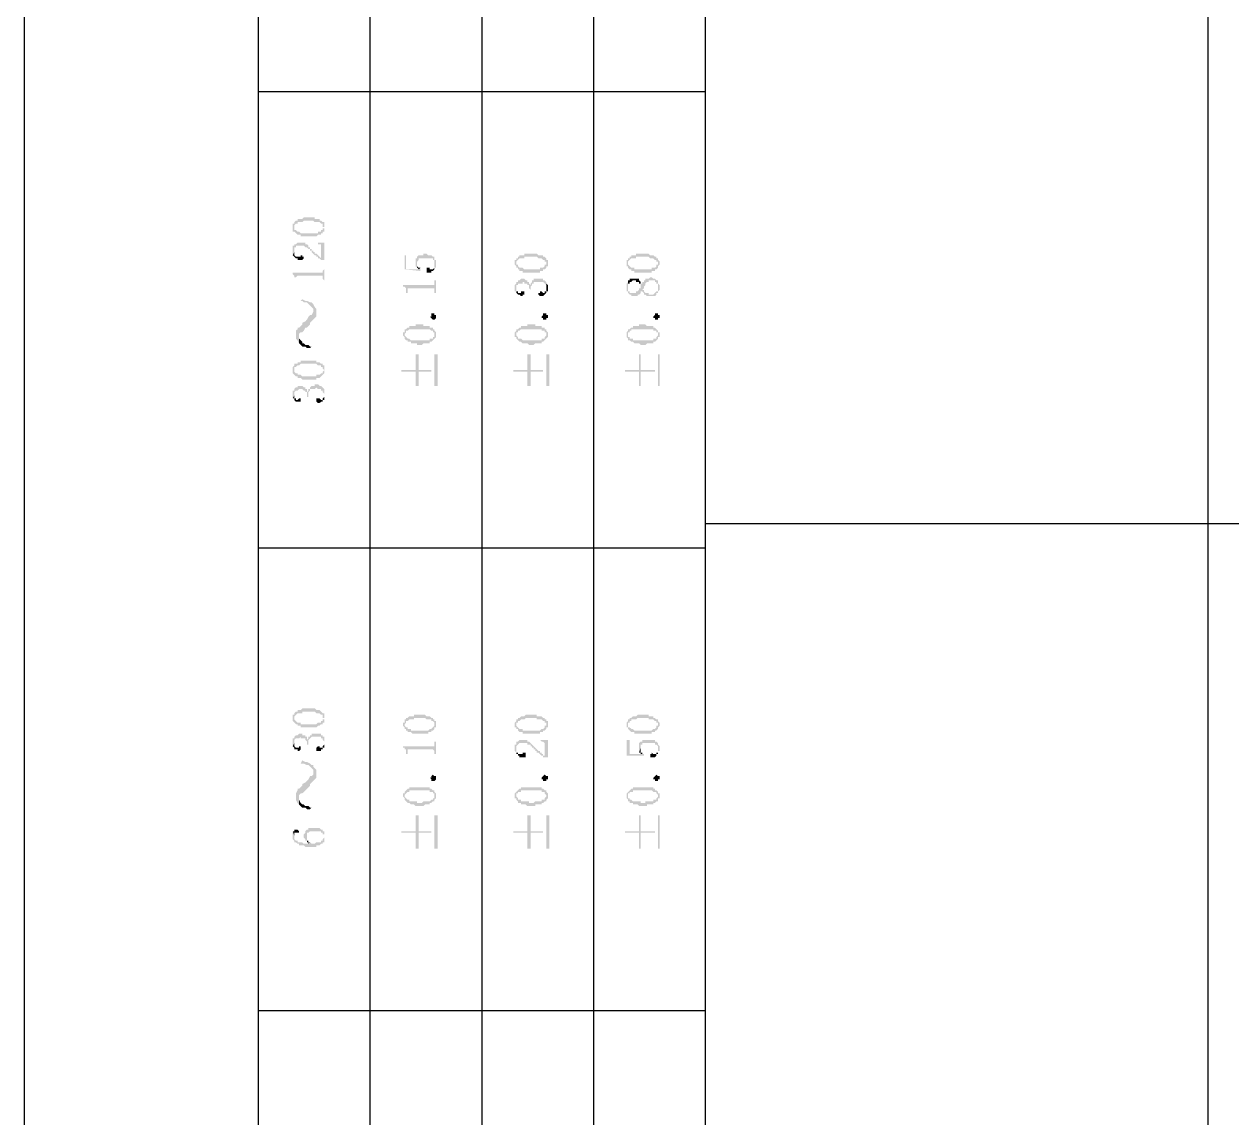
# Model space of a CAD drawing. Header units: millimetres. Extents: x 7018 to 13530, y 4187 to 5692.
# Drawn here: x 12184.84 to 12219.46, y 5014.6 to 5045.97 of the extents above; entities that cross this region are included whole.
import ezdxf

# ---------------------------------------------------------------- set-up
doc = ezdxf.new("R2010")
doc.units = ezdxf.units.MM

msp = doc.modelspace()

# ---------------------------------------------------------------- hatches: boundary and pattern name
at = {"transparency": 33554559}
for points in [[(12192.544, 5040.151), (12192.544, 5040.061), (12192.544, 5040.016), (12192.589, 5040.016), (12192.589, 5040.151), (12192.589, 5040.196), (12192.589, 5040.196), (12192.634, 5040.242), (12192.68, 5040.242), (12192.68, 5040.287), (12192.815, 5040.287), (12192.86, 5040.332), (12193.131, 5040.332), (12193.176, 5040.287), (12193.311, 5040.287), (12193.357, 5040.242), (12193.402, 5040.242), (12193.402, 5040.196), (12193.402, 5040.151), (12193.447, 5040.151), (12193.447, 5040.287), (12193.402, 5040.287), (12193.357, 5040.332), (12193.311, 5040.332), (12193.311, 5040.377), (12193.176, 5040.377), (12193.176, 5040.422), (12192.86, 5040.422), (12192.815, 5040.377), (12192.68, 5040.377), (12192.68, 5040.332), (12192.634, 5040.332), (12192.589, 5040.287), (12192.589, 5040.242), (12192.544, 5040.242), (12192.544, 5040.196)], [(12192.589, 5040.016), (12192.589, 5040.016), (12192.634, 5039.971), (12192.634, 5039.971), (12192.68, 5039.926), (12192.77, 5039.926), (12192.77, 5039.881), (12193.221, 5039.881), (12193.266, 5039.926), (12193.357, 5039.926), (12193.357, 5039.971), (12193.402, 5039.971), (12193.402, 5040.016), (12193.447, 5040.016), (12193.447, 5040.061), (12193.447, 5040.106), (12193.447, 5040.151), (12193.447, 5040.196), (12193.447, 5040.242), (12193.447, 5040.287), (12193.447, 5040.106), (12193.402, 5040.106), (12193.402, 5040.061), (12193.357, 5040.061), (12193.357, 5040.016), (12193.266, 5040.016), (12193.266, 5039.971), (12192.77, 5039.971), (12192.725, 5040.016), (12192.68, 5040.016), (12192.634, 5040.061), (12192.589, 5040.061), (12192.589, 5040.106), (12192.589, 5040.151)], [(12192.544, 5039.474), (12192.544, 5039.429), (12192.544, 5039.339), (12192.544, 5039.339), (12192.589, 5039.429), (12192.589, 5039.519), (12192.589, 5039.565), (12192.634, 5039.565), (12192.634, 5039.61), (12192.86, 5039.61), (12192.905, 5039.565), (12192.95, 5039.565), (12192.995, 5039.519), (12193.041, 5039.519), (12193.041, 5039.474), (12193.086, 5039.474), (12193.086, 5039.429), (12193.086, 5039.429), (12193.131, 5039.384), (12193.131, 5039.384), (12193.176, 5039.339), (12193.221, 5039.339), (12193.221, 5039.294), (12193.266, 5039.294), (12193.266, 5039.249), (12193.311, 5039.249), (12193.357, 5039.204), (12193.402, 5039.204), (12193.357, 5039.249), (12193.357, 5039.249), (12193.311, 5039.294), (12193.311, 5039.294), (12193.266, 5039.339), (12193.266, 5039.339), (12193.221, 5039.384), (12193.176, 5039.384), (12193.176, 5039.429), (12193.131, 5039.429), (12193.131, 5039.474), (12193.086, 5039.474), (12193.086, 5039.519), (12193.041, 5039.519), (12193.041, 5039.565), (12192.995, 5039.565), (12192.995, 5039.61), (12192.995, 5039.61), (12192.95, 5039.655), (12192.905, 5039.655), (12192.905, 5039.7), (12192.68, 5039.7), (12192.634, 5039.655), (12192.589, 5039.655), (12192.589, 5039.61), (12192.544, 5039.61), (12192.544, 5039.565)], [(12193.221, 5039.7), (12193.266, 5039.7), (12193.266, 5039.655), (12193.357, 5039.655), (12193.357, 5039.61), (12193.357, 5039.249), (12193.402, 5039.204), (12193.447, 5039.204), (12193.447, 5039.7)], [(12192.544, 5039.339), (12192.589, 5039.294), (12192.589, 5039.294), (12192.634, 5039.249), (12192.68, 5039.249), (12192.68, 5039.204), (12192.815, 5039.204), (12192.86, 5039.249), (12192.86, 5039.294), (12192.815, 5039.294), (12192.815, 5039.339), (12192.77, 5039.339), (12192.77, 5039.294), (12192.634, 5039.294), (12192.589, 5039.339), (12192.589, 5039.429), (12192.589, 5039.429)], [(12195.749, 5039.339), (12195.749, 5038.933), (12196.2, 5038.888), (12196.2, 5038.933), (12196.2, 5038.978), (12196.155, 5038.933), (12195.794, 5038.933), (12195.794, 5039.339)], [(12196.064, 5039.158), (12196.064, 5039.068), (12196.064, 5039.023), (12196.064, 5039.023), (12196.11, 5038.978), (12196.11, 5039.113), (12196.11, 5039.158), (12196.11, 5039.158), (12196.155, 5039.204), (12196.155, 5039.249), (12196.561, 5039.249), (12196.561, 5039.204), (12196.606, 5039.204), (12196.606, 5039.158), (12196.606, 5039.113), (12196.606, 5038.978), (12196.651, 5038.978), (12196.651, 5039.023), (12196.651, 5039.113), (12196.651, 5039.158), (12196.651, 5039.204), (12196.606, 5039.204), (12196.606, 5039.249), (12196.606, 5039.294), (12196.561, 5039.294), (12196.516, 5039.339), (12196.426, 5039.339), (12196.38, 5039.384), (12196.29, 5039.384), (12196.29, 5039.339), (12196.155, 5039.339), (12196.11, 5039.294), (12196.11, 5039.249), (12196.064, 5039.249), (12196.064, 5039.204)], [(12198.908, 5039.113), (12198.908, 5039.068), (12198.908, 5039.068), (12198.953, 5039.023), (12198.953, 5038.978), (12198.953, 5039.113), (12198.953, 5039.158), (12198.953, 5039.158), (12198.998, 5039.204), (12198.998, 5039.204), (12199.043, 5039.249), (12199.179, 5039.249), (12199.179, 5039.294), (12199.54, 5039.294), (12199.585, 5039.249), (12199.675, 5039.249), (12199.72, 5039.204), (12199.765, 5039.204), (12199.765, 5039.158), (12199.81, 5039.158), (12199.81, 5039.113), (12199.81, 5039.249), (12199.81, 5039.249), (12199.765, 5039.294), (12199.72, 5039.294), (12199.72, 5039.339), (12199.585, 5039.339), (12199.54, 5039.384), (12199.179, 5039.384), (12199.179, 5039.339), (12199.043, 5039.339), (12199.043, 5039.294), (12198.998, 5039.294), (12198.998, 5039.249), (12198.953, 5039.249), (12198.953, 5039.204), (12198.908, 5039.204)], [(12202.112, 5039.113), (12202.112, 5039.068), (12202.112, 5039.023), (12202.157, 5039.023), (12202.157, 5038.978), (12202.157, 5039.113), (12202.157, 5039.158), (12202.157, 5039.158), (12202.202, 5039.204), (12202.202, 5039.204), (12202.248, 5039.249), (12202.383, 5039.249), (12202.383, 5039.294), (12202.744, 5039.294), (12202.789, 5039.249), (12202.879, 5039.249), (12202.925, 5039.204), (12202.97, 5039.204), (12202.97, 5039.158), (12203.015, 5039.158), (12203.015, 5039.113), (12203.015, 5039.249), (12202.97, 5039.249), (12202.97, 5039.294), (12202.925, 5039.294), (12202.879, 5039.339), (12202.789, 5039.339), (12202.744, 5039.384), (12202.383, 5039.384), (12202.383, 5039.339), (12202.248, 5039.339), (12202.248, 5039.294), (12202.202, 5039.294), (12202.202, 5039.249), (12202.157, 5039.249), (12202.157, 5039.204), (12202.112, 5039.204)], [(12192.544, 5038.843), (12192.544, 5038.797), (12192.544, 5038.797), (12192.589, 5038.752), (12192.589, 5038.707), (12192.634, 5038.707), (12192.634, 5038.572), (12192.634, 5038.707), (12192.634, 5038.707), (12192.68, 5038.752), (12193.402, 5038.752), (12193.402, 5038.707), (12193.402, 5038.662), (12193.447, 5038.617), (12193.447, 5038.572), (12193.447, 5038.978), (12193.447, 5038.933), (12193.402, 5038.888), (12193.402, 5038.843), (12193.357, 5038.843)], [(12196.11, 5038.978), (12196.11, 5038.978), (12196.155, 5038.933), (12196.155, 5038.933), (12196.2, 5038.978), (12196.155, 5038.978), (12196.11, 5039.023), (12196.11, 5039.068), (12196.11, 5039.113)], [(12196.38, 5038.933), (12196.38, 5038.843), (12196.516, 5038.843), (12196.516, 5038.888), (12196.561, 5038.888), (12196.606, 5038.933), (12196.606, 5039.113), (12196.606, 5039.023), (12196.606, 5038.978), (12196.606, 5038.978), (12196.561, 5038.933), (12196.471, 5038.933), (12196.471, 5038.978), (12196.38, 5038.978)], [(12198.953, 5038.978), (12198.998, 5038.978), (12198.998, 5038.933), (12199.043, 5038.933), (12199.043, 5038.888), (12199.133, 5038.888), (12199.133, 5038.843), (12199.63, 5038.843), (12199.63, 5038.888), (12199.72, 5038.888), (12199.72, 5038.933), (12199.765, 5038.933), (12199.81, 5038.978), (12199.81, 5039.023), (12199.856, 5039.023), (12199.856, 5039.068), (12199.856, 5039.113), (12199.856, 5039.158), (12199.856, 5039.204), (12199.81, 5039.204), (12199.81, 5039.249), (12199.81, 5039.113), (12199.81, 5039.068), (12199.765, 5039.068), (12199.765, 5039.023), (12199.765, 5039.023), (12199.72, 5038.978), (12199.63, 5038.978), (12199.63, 5038.933), (12199.179, 5038.933), (12199.133, 5038.978), (12199.043, 5038.978), (12198.998, 5039.023), (12198.998, 5039.068), (12198.953, 5039.068), (12198.953, 5039.113)], [(12202.157, 5038.978), (12202.157, 5038.978), (12202.202, 5038.933), (12202.248, 5038.933), (12202.248, 5038.888), (12202.338, 5038.888), (12202.338, 5038.843), (12202.834, 5038.843), (12202.834, 5038.888), (12202.925, 5038.888), (12202.925, 5038.933), (12202.97, 5038.933), (12203.015, 5038.978), (12203.015, 5039.023), (12203.015, 5039.023), (12203.06, 5039.068), (12203.06, 5039.113), (12203.06, 5039.158), (12203.06, 5039.158), (12203.015, 5039.204), (12203.015, 5039.249), (12203.015, 5039.113), (12203.015, 5039.068), (12202.97, 5039.068), (12202.97, 5039.023), (12202.97, 5039.023), (12202.925, 5038.978), (12202.834, 5038.978), (12202.834, 5038.933), (12202.338, 5038.933), (12202.338, 5038.978), (12202.248, 5038.978), (12202.202, 5039.023), (12202.202, 5039.023), (12202.157, 5039.068), (12202.157, 5039.113)], [(12195.703, 5038.481), (12195.703, 5038.436), (12195.749, 5038.436), (12195.794, 5038.391), (12195.794, 5038.301), (12195.794, 5038.256), (12195.839, 5038.256), (12195.839, 5038.346), (12195.839, 5038.391), (12196.606, 5038.391), (12196.606, 5038.346), (12196.606, 5038.301), (12196.606, 5038.256), (12196.651, 5038.256), (12196.651, 5038.617), (12196.606, 5038.617), (12196.606, 5038.527), (12196.606, 5038.481), (12196.516, 5038.481)], [(12198.908, 5038.391), (12198.908, 5038.301), (12198.953, 5038.301), (12198.953, 5038.391), (12198.953, 5038.436), (12198.953, 5038.481), (12198.998, 5038.481), (12198.998, 5038.527), (12199.133, 5038.527), (12199.133, 5038.572), (12199.179, 5038.572), (12199.179, 5038.527), (12199.269, 5038.527), (12199.269, 5038.481), (12199.314, 5038.481), (12199.314, 5038.436), (12199.314, 5038.391), (12199.314, 5038.391), (12199.359, 5038.346), (12199.359, 5038.391), (12199.359, 5038.436), (12199.404, 5038.481), (12199.404, 5038.527), (12199.449, 5038.527), (12199.449, 5038.572), (12199.72, 5038.572), (12199.765, 5038.527), (12199.765, 5038.527), (12199.81, 5038.481), (12199.81, 5038.436), (12199.81, 5038.391), (12199.81, 5038.572), (12199.81, 5038.572), (12199.765, 5038.617), (12199.72, 5038.617), (12199.72, 5038.662), (12199.449, 5038.662), (12199.449, 5038.617), (12199.404, 5038.617), (12199.404, 5038.572), (12199.404, 5038.572), (12199.359, 5038.527), (12199.359, 5038.481), (12199.359, 5038.481), (12199.314, 5038.527), (12199.314, 5038.572), (12199.269, 5038.572), (12199.269, 5038.617), (12199.224, 5038.617), (12199.179, 5038.662), (12199.088, 5038.662), (12199.043, 5038.617), (12198.998, 5038.617), (12198.998, 5038.572), (12198.953, 5038.572), (12198.953, 5038.527), (12198.953, 5038.527), (12198.908, 5038.481), (12198.908, 5038.436)], [(12202.112, 5038.436), (12202.112, 5038.391), (12202.112, 5038.301), (12202.157, 5038.301), (12202.157, 5038.256), (12202.157, 5038.256), (12202.202, 5038.211), (12202.248, 5038.211), (12202.248, 5038.166), (12202.428, 5038.166), (12202.428, 5038.211), (12202.473, 5038.211), (12202.518, 5038.256), (12202.518, 5038.301), (12202.563, 5038.301), (12202.563, 5038.346), (12202.563, 5038.346), (12202.609, 5038.391), (12202.609, 5038.436), (12202.609, 5038.436), (12202.654, 5038.481), (12202.654, 5038.527), (12202.654, 5038.527), (12202.699, 5038.572), (12202.744, 5038.572), (12202.744, 5038.617), (12202.925, 5038.617), (12202.925, 5038.572), (12202.97, 5038.572), (12202.97, 5038.527), (12203.015, 5038.527), (12203.015, 5038.436), (12203.015, 5038.301), (12203.015, 5038.301), (12203.06, 5038.346), (12203.06, 5038.436), (12203.06, 5038.481), (12203.06, 5038.481), (12203.015, 5038.527), (12203.015, 5038.572), (12203.015, 5038.617), (12202.97, 5038.617), (12202.925, 5038.662), (12202.879, 5038.662), (12202.834, 5038.707), (12202.789, 5038.707), (12202.744, 5038.662), (12202.654, 5038.662), (12202.654, 5038.617), (12202.609, 5038.617), (12202.609, 5038.572), (12202.563, 5038.572), (12202.563, 5038.527), (12202.518, 5038.527), (12202.518, 5038.481), (12202.518, 5038.391), (12202.473, 5038.391), (12202.473, 5038.346), (12202.473, 5038.346), (12202.428, 5038.301), (12202.383, 5038.301), (12202.383, 5038.256), (12202.202, 5038.256), (12202.202, 5038.301), (12202.157, 5038.301), (12202.157, 5038.346), (12202.157, 5038.572), (12202.112, 5038.527)], [(12202.157, 5038.572), (12202.157, 5038.436), (12202.157, 5038.481), (12202.157, 5038.527), (12202.202, 5038.527), (12202.202, 5038.572), (12202.248, 5038.572), (12202.293, 5038.617), (12202.383, 5038.617), (12202.383, 5038.572), (12202.473, 5038.572), (12202.473, 5038.527), (12202.518, 5038.527), (12202.518, 5038.481), (12202.518, 5038.572), (12202.518, 5038.572), (12202.473, 5038.617), (12202.473, 5038.662), (12202.202, 5038.662), (12202.202, 5038.617), (12202.157, 5038.617)], [(12198.953, 5038.301), (12198.953, 5038.256), (12198.953, 5038.256), (12198.998, 5038.211), (12199.043, 5038.211), (12199.088, 5038.166), (12199.133, 5038.166), (12199.133, 5038.211), (12199.179, 5038.211), (12199.179, 5038.256), (12199.179, 5038.301), (12199.088, 5038.301), (12199.088, 5038.256), (12198.998, 5038.256), (12198.998, 5038.301), (12198.953, 5038.301), (12198.953, 5038.346), (12198.953, 5038.391)], [(12199.585, 5038.211), (12199.585, 5038.211), (12199.63, 5038.166), (12199.72, 5038.166), (12199.765, 5038.211), (12199.765, 5038.211), (12199.81, 5038.256), (12199.81, 5038.301), (12199.856, 5038.301), (12199.856, 5038.391), (12199.856, 5038.436), (12199.856, 5038.481), (12199.856, 5038.481), (12199.81, 5038.527), (12199.81, 5038.391), (12199.81, 5038.346), (12199.81, 5038.301), (12199.765, 5038.301), (12199.765, 5038.256), (12199.72, 5038.256), (12199.675, 5038.301), (12199.63, 5038.301), (12199.63, 5038.256), (12199.585, 5038.256)], [(12202.563, 5038.301), (12202.609, 5038.256), (12202.609, 5038.211), (12202.654, 5038.211), (12202.699, 5038.166), (12202.925, 5038.166), (12202.97, 5038.211), (12202.97, 5038.256), (12203.015, 5038.256), (12203.015, 5038.436), (12203.015, 5038.346), (12203.015, 5038.301), (12202.97, 5038.301), (12202.925, 5038.256), (12202.925, 5038.256), (12202.879, 5038.211), (12202.744, 5038.211), (12202.744, 5038.256), (12202.654, 5038.256), (12202.609, 5038.301), (12202.609, 5038.346), (12202.563, 5038.346)], [(12192.77, 5038.03), (12192.815, 5038.03), (12192.86, 5037.985), (12192.95, 5037.985), (12192.995, 5037.94), (12193.041, 5037.895), (12193.041, 5037.895), (12193.086, 5037.85), (12193.131, 5037.804), (12193.131, 5037.489), (12193.131, 5037.489), (12193.176, 5037.534), (12193.221, 5037.579), (12193.221, 5037.804), (12193.176, 5037.85), (12193.131, 5037.94), (12193.131, 5037.94), (12193.086, 5037.985), (12193.041, 5037.985), (12192.95, 5038.03), (12192.905, 5038.03), (12192.815, 5038.075)], [(12192.634, 5037.037), (12192.634, 5036.947), (12192.68, 5036.902), (12192.725, 5036.812), (12192.725, 5036.992), (12192.725, 5037.082), (12192.77, 5037.127), (12192.815, 5037.127), (12192.86, 5037.173), (12192.905, 5037.263), (12192.95, 5037.263), (12192.995, 5037.308), (12193.041, 5037.353), (12193.041, 5037.398), (12193.086, 5037.443), (12193.131, 5037.489), (12193.131, 5037.759), (12193.131, 5037.714), (12193.086, 5037.624), (12193.041, 5037.624), (12192.995, 5037.579), (12192.95, 5037.489), (12192.95, 5037.489), (12192.905, 5037.443), (12192.815, 5037.398), (12192.815, 5037.353), (12192.77, 5037.308), (12192.725, 5037.263), (12192.68, 5037.263), (12192.68, 5037.218), (12192.634, 5037.173), (12192.634, 5037.082)], [(12196.651, 5037.579), (12196.651, 5037.534), (12196.651, 5037.534), (12196.606, 5037.489), (12196.561, 5037.489), (12196.516, 5037.534), (12196.516, 5037.534), (12196.471, 5037.579), (12196.516, 5037.579), (12196.516, 5037.624), (12196.516, 5037.669), (12196.606, 5037.669), (12196.606, 5037.624), (12196.651, 5037.624), (12196.651, 5037.579)], [(12199.856, 5037.579), (12199.856, 5037.534), (12199.81, 5037.534), (12199.81, 5037.489), (12199.72, 5037.489), (12199.72, 5037.534), (12199.675, 5037.534), (12199.675, 5037.579), (12199.675, 5037.579), (12199.72, 5037.624), (12199.72, 5037.669), (12199.81, 5037.669), (12199.81, 5037.624), (12199.856, 5037.624), (12199.856, 5037.579)], [(12203.06, 5037.579), (12203.06, 5037.534), (12203.015, 5037.534), (12203.015, 5037.489), (12202.925, 5037.489), (12202.925, 5037.534), (12202.879, 5037.534), (12202.879, 5037.579), (12202.879, 5037.579), (12202.925, 5037.624), (12202.925, 5037.669), (12203.015, 5037.669), (12203.015, 5037.624), (12203.06, 5037.624), (12203.06, 5037.579)], [(12195.703, 5037.082), (12195.703, 5037.037), (12195.703, 5037.037), (12195.749, 5036.992), (12195.749, 5036.947), (12195.749, 5037.082), (12195.749, 5037.082), (12195.794, 5037.127), (12195.794, 5037.173), (12195.839, 5037.173), (12195.884, 5037.218), (12196.471, 5037.218), (12196.516, 5037.173), (12196.561, 5037.173), (12196.561, 5037.127), (12196.606, 5037.127), (12196.606, 5037.082), (12196.606, 5037.218), (12196.561, 5037.218), (12196.561, 5037.263), (12196.471, 5037.263), (12196.471, 5037.308), (12196.29, 5037.308), (12196.29, 5037.353), (12196.064, 5037.353), (12196.064, 5037.308), (12195.884, 5037.308), (12195.884, 5037.263), (12195.839, 5037.263), (12195.794, 5037.218), (12195.749, 5037.218), (12195.749, 5037.173), (12195.749, 5037.127), (12195.703, 5037.127)], [(12198.908, 5037.082), (12198.908, 5037.037), (12198.908, 5036.992), (12198.953, 5036.992), (12198.953, 5036.947), (12198.953, 5037.082), (12198.953, 5037.127), (12198.998, 5037.127), (12198.998, 5037.173), (12199.043, 5037.173), (12199.088, 5037.218), (12199.675, 5037.218), (12199.675, 5037.173), (12199.765, 5037.173), (12199.765, 5037.127), (12199.81, 5037.127), (12199.81, 5037.082), (12199.81, 5037.218), (12199.765, 5037.218), (12199.765, 5037.263), (12199.675, 5037.263), (12199.675, 5037.308), (12199.495, 5037.308), (12199.495, 5037.353), (12199.269, 5037.353), (12199.269, 5037.308), (12199.088, 5037.308), (12199.088, 5037.263), (12199.043, 5037.263), (12198.998, 5037.218), (12198.953, 5037.218), (12198.953, 5037.173), (12198.953, 5037.173), (12198.908, 5037.127)], [(12202.112, 5037.082), (12202.112, 5037.037), (12202.112, 5036.992), (12202.112, 5036.992), (12202.157, 5036.947), (12202.157, 5037.082), (12202.157, 5037.127), (12202.202, 5037.127), (12202.202, 5037.173), (12202.248, 5037.173), (12202.248, 5037.218), (12202.879, 5037.218), (12202.879, 5037.173), (12202.97, 5037.173), (12202.97, 5037.127), (12203.015, 5037.127), (12203.015, 5037.082), (12203.015, 5037.173), (12202.97, 5037.218), (12202.97, 5037.218), (12202.925, 5037.263), (12202.879, 5037.263), (12202.879, 5037.308), (12202.699, 5037.308), (12202.654, 5037.353), (12202.473, 5037.353), (12202.473, 5037.308), (12202.293, 5037.308), (12202.293, 5037.263), (12202.248, 5037.263), (12202.202, 5037.218), (12202.157, 5037.218), (12202.157, 5037.173), (12202.157, 5037.173), (12202.112, 5037.127)], [(12192.725, 5036.812), (12192.725, 5036.812), (12192.77, 5036.766), (12192.815, 5036.721), (12192.905, 5036.721), (12192.95, 5036.676), (12193.041, 5036.676), (12193.086, 5036.721), (12193.041, 5036.721), (12192.995, 5036.766), (12192.905, 5036.766), (12192.86, 5036.812), (12192.815, 5036.812), (12192.815, 5036.857), (12192.77, 5036.902), (12192.725, 5036.947), (12192.725, 5036.992)], [(12195.749, 5036.947), (12195.794, 5036.902), (12195.839, 5036.902), (12195.839, 5036.857), (12195.929, 5036.857), (12195.929, 5036.812), (12196.11, 5036.812), (12196.11, 5036.766), (12196.245, 5036.766), (12196.29, 5036.812), (12196.471, 5036.812), (12196.471, 5036.857), (12196.516, 5036.857), (12196.561, 5036.902), (12196.561, 5036.902), (12196.606, 5036.947), (12196.606, 5036.947), (12196.651, 5036.992), (12196.651, 5037.082), (12196.651, 5037.127), (12196.651, 5037.127), (12196.606, 5037.173), (12196.606, 5037.037), (12196.606, 5036.992), (12196.561, 5036.992), (12196.561, 5036.947), (12196.471, 5036.947), (12196.471, 5036.902), (12195.929, 5036.902), (12195.884, 5036.947), (12195.839, 5036.947), (12195.794, 5036.992), (12195.794, 5036.992), (12195.749, 5037.037), (12195.749, 5037.082)], [(12198.953, 5036.947), (12198.998, 5036.902), (12198.998, 5036.902), (12199.043, 5036.857), (12199.088, 5036.857), (12199.133, 5036.812), (12199.269, 5036.812), (12199.314, 5036.766), (12199.449, 5036.766), (12199.495, 5036.812), (12199.675, 5036.812), (12199.675, 5036.857), (12199.72, 5036.857), (12199.765, 5036.902), (12199.765, 5036.902), (12199.81, 5036.947), (12199.81, 5036.947), (12199.856, 5036.992), (12199.856, 5037.082), (12199.856, 5037.127), (12199.856, 5037.127), (12199.81, 5037.173), (12199.81, 5037.037), (12199.81, 5037.037), (12199.765, 5036.992), (12199.765, 5036.947), (12199.675, 5036.947), (12199.675, 5036.902), (12199.133, 5036.902), (12199.088, 5036.947), (12198.998, 5036.947), (12198.998, 5036.992), (12198.998, 5036.992), (12198.953, 5037.037), (12198.953, 5037.082)], [(12202.157, 5036.947), (12202.157, 5036.902), (12202.202, 5036.902), (12202.248, 5036.857), (12202.293, 5036.857), (12202.338, 5036.812), (12202.473, 5036.812), (12202.518, 5036.766), (12202.654, 5036.766), (12202.699, 5036.812), (12202.879, 5036.812), (12202.879, 5036.857), (12202.925, 5036.857), (12202.97, 5036.902), (12202.97, 5036.902), (12203.015, 5036.947), (12203.015, 5036.992), (12203.06, 5036.992), (12203.06, 5037.082), (12203.06, 5037.127), (12203.015, 5037.127), (12203.015, 5037.173), (12203.015, 5037.037), (12203.015, 5037.037), (12202.97, 5036.992), (12202.97, 5036.947), (12202.879, 5036.947), (12202.879, 5036.902), (12202.293, 5036.902), (12202.293, 5036.947), (12202.202, 5036.947), (12202.202, 5036.992), (12202.157, 5036.992), (12202.157, 5037.037), (12202.157, 5037.082)], [(12195.658, 5036.044), (12195.658, 5035.999), (12196.064, 5035.999), (12196.064, 5035.593), (12196.155, 5035.593), (12196.155, 5035.999), (12196.516, 5035.999), (12196.516, 5036.044), (12196.155, 5036.044), (12196.155, 5036.496), (12196.064, 5036.496), (12196.064, 5036.044)], [(12196.696, 5035.593), (12196.696, 5036.496), (12196.606, 5036.496), (12196.606, 5035.593)], [(12198.863, 5036.044), (12198.863, 5035.999), (12199.269, 5035.999), (12199.269, 5035.593), (12199.359, 5035.593), (12199.359, 5035.999), (12199.72, 5035.999), (12199.72, 5036.044), (12199.359, 5036.044), (12199.359, 5036.496), (12199.269, 5036.496), (12199.269, 5036.044)], [(12199.901, 5035.593), (12199.901, 5036.496), (12199.81, 5036.496), (12199.81, 5035.593)], [(12202.067, 5036.044), (12202.067, 5035.999), (12202.473, 5035.999), (12202.473, 5035.593), (12202.518, 5035.593), (12202.518, 5035.999), (12202.925, 5035.999), (12202.925, 5036.044), (12202.518, 5036.044), (12202.518, 5036.496), (12202.473, 5036.496), (12202.473, 5036.044)], [(12203.06, 5035.593), (12203.06, 5036.496), (12203.015, 5036.496), (12203.015, 5035.593)], [(12192.544, 5036.044), (12192.544, 5035.999), (12192.544, 5035.954), (12192.544, 5035.954), (12192.589, 5035.909), (12192.589, 5036.044), (12192.589, 5036.089), (12192.589, 5036.135), (12192.634, 5036.135), (12192.68, 5036.18), (12192.725, 5036.18), (12192.77, 5036.225), (12193.221, 5036.225), (12193.266, 5036.18), (12193.357, 5036.18), (12193.357, 5036.135), (12193.402, 5036.135), (12193.402, 5036.089), (12193.402, 5036.089), (12193.447, 5036.044), (12193.447, 5036.18), (12193.402, 5036.18), (12193.402, 5036.225), (12193.357, 5036.225), (12193.311, 5036.27), (12193.221, 5036.27), (12193.221, 5036.315), (12192.77, 5036.315), (12192.77, 5036.27), (12192.68, 5036.27), (12192.68, 5036.225), (12192.589, 5036.225), (12192.589, 5036.18), (12192.589, 5036.18), (12192.544, 5036.135), (12192.544, 5036.089), (12192.544, 5036.089)], [(12192.589, 5035.909), (12192.589, 5035.909), (12192.634, 5035.864), (12192.68, 5035.864), (12192.68, 5035.819), (12192.77, 5035.819), (12192.815, 5035.774), (12193.221, 5035.774), (12193.221, 5035.819), (12193.311, 5035.819), (12193.357, 5035.864), (12193.357, 5035.864), (12193.402, 5035.909), (12193.402, 5035.909), (12193.447, 5035.954), (12193.447, 5036.044), (12193.447, 5036.089), (12193.447, 5036.135), (12193.447, 5036.18), (12193.447, 5036.044), (12193.447, 5036.044), (12193.402, 5035.999), (12193.402, 5035.954), (12193.357, 5035.954), (12193.311, 5035.909), (12193.221, 5035.909), (12193.221, 5035.864), (12192.815, 5035.864), (12192.77, 5035.909), (12192.68, 5035.909), (12192.68, 5035.954), (12192.634, 5035.954), (12192.589, 5035.999), (12192.589, 5036.044), (12192.589, 5036.044)], [(12192.544, 5035.367), (12192.544, 5035.322), (12192.544, 5035.277), (12192.544, 5035.232), (12192.589, 5035.322), (12192.589, 5035.412), (12192.589, 5035.412), (12192.634, 5035.458), (12192.68, 5035.458), (12192.725, 5035.503), (12192.815, 5035.503), (12192.86, 5035.458), (12192.905, 5035.458), (12192.905, 5035.412), (12192.95, 5035.412), (12192.95, 5035.367), (12192.95, 5035.277), (12192.995, 5035.277), (12192.995, 5035.322), (12192.995, 5035.412), (12192.995, 5035.412), (12193.041, 5035.458), (12193.041, 5035.503), (12193.176, 5035.503), (12193.221, 5035.548), (12193.221, 5035.548), (12193.266, 5035.503), (12193.357, 5035.503), (12193.357, 5035.458), (12193.402, 5035.458), (12193.402, 5035.412), (12193.447, 5035.367), (12193.447, 5035.322), (12193.447, 5035.503), (12193.447, 5035.503), (12193.402, 5035.548), (12193.402, 5035.548), (12193.357, 5035.593), (12193.311, 5035.593), (12193.266, 5035.638), (12193.176, 5035.638), (12193.176, 5035.593), (12193.086, 5035.593), (12193.041, 5035.548), (12193.041, 5035.503), (12192.995, 5035.503), (12192.995, 5035.458), (12192.995, 5035.458), (12192.95, 5035.412), (12192.95, 5035.458), (12192.95, 5035.503), (12192.905, 5035.503), (12192.905, 5035.548), (12192.86, 5035.548), (12192.815, 5035.593), (12192.68, 5035.593), (12192.68, 5035.548), (12192.634, 5035.548), (12192.589, 5035.503), (12192.589, 5035.458), (12192.544, 5035.458), (12192.544, 5035.412)], [(12193.221, 5035.142), (12193.221, 5035.142), (12193.266, 5035.097), (12193.311, 5035.097), (12193.357, 5035.142), (12193.402, 5035.142), (12193.402, 5035.187), (12193.447, 5035.187), (12193.447, 5035.277), (12193.447, 5035.322), (12193.447, 5035.367), (12193.447, 5035.458), (12193.447, 5035.503), (12193.447, 5035.322), (12193.447, 5035.277), (12193.447, 5035.277), (12193.402, 5035.232), (12193.402, 5035.187), (12193.357, 5035.187), (12193.311, 5035.232), (12193.221, 5035.232), (12193.221, 5035.187), (12193.221, 5035.187)], [(12192.544, 5035.232), (12192.589, 5035.232), (12192.589, 5035.187), (12192.589, 5035.187), (12192.634, 5035.142), (12192.77, 5035.142), (12192.77, 5035.187), (12192.77, 5035.232), (12192.725, 5035.232), (12192.68, 5035.187), (12192.634, 5035.187), (12192.634, 5035.232), (12192.589, 5035.232), (12192.589, 5035.322), (12192.589, 5035.322)], [(12192.544, 5026.07), (12192.544, 5026.025), (12192.544, 5025.98), (12192.544, 5025.98), (12192.589, 5025.935), (12192.589, 5026.07), (12192.589, 5026.115), (12192.589, 5026.115), (12192.634, 5026.16), (12192.634, 5026.16), (12192.68, 5026.205), (12192.815, 5026.205), (12192.815, 5026.251), (12193.176, 5026.251), (12193.221, 5026.205), (12193.311, 5026.205), (12193.357, 5026.16), (12193.402, 5026.16), (12193.402, 5026.115), (12193.402, 5026.07), (12193.447, 5026.07), (12193.447, 5026.205), (12193.402, 5026.205), (12193.357, 5026.251), (12193.357, 5026.251), (12193.311, 5026.296), (12193.221, 5026.296), (12193.176, 5026.341), (12192.815, 5026.341), (12192.77, 5026.296), (12192.68, 5026.296), (12192.68, 5026.251), (12192.634, 5026.251), (12192.589, 5026.205), (12192.589, 5026.16), (12192.544, 5026.16)], [(12192.589, 5025.935), (12192.589, 5025.935), (12192.634, 5025.89), (12192.68, 5025.89), (12192.68, 5025.844), (12192.77, 5025.844), (12192.77, 5025.799), (12193.221, 5025.799), (12193.266, 5025.844), (12193.311, 5025.844), (12193.357, 5025.89), (12193.402, 5025.89), (12193.402, 5025.935), (12193.447, 5025.935), (12193.447, 5025.98), (12193.447, 5026.025), (12193.447, 5026.07), (12193.447, 5026.115), (12193.447, 5026.16), (12193.447, 5026.205), (12193.447, 5026.025), (12193.402, 5026.025), (12193.402, 5025.98), (12193.357, 5025.98), (12193.357, 5025.935), (12193.266, 5025.935), (12193.221, 5025.89), (12192.77, 5025.89), (12192.77, 5025.935), (12192.68, 5025.935), (12192.634, 5025.98), (12192.634, 5025.98), (12192.589, 5026.025), (12192.589, 5026.07)], [(12195.703, 5025.89), (12195.703, 5025.844), (12195.749, 5025.799), (12195.749, 5025.754), (12195.749, 5025.89), (12195.749, 5025.89), (12195.794, 5025.935), (12195.794, 5025.98), (12195.839, 5025.98), (12195.884, 5026.025), (12196.019, 5026.025), (12196.019, 5026.07), (12196.335, 5026.07), (12196.38, 5026.025), (12196.516, 5026.025), (12196.516, 5025.98), (12196.561, 5025.98), (12196.606, 5025.935), (12196.606, 5025.89), (12196.606, 5026.025), (12196.561, 5026.025), (12196.561, 5026.07), (12196.516, 5026.07), (12196.471, 5026.115), (12196.38, 5026.115), (12196.335, 5026.16), (12196.019, 5026.16), (12196.019, 5026.115), (12195.884, 5026.115), (12195.839, 5026.07), (12195.794, 5026.07), (12195.794, 5026.025), (12195.749, 5026.025), (12195.749, 5025.98), (12195.749, 5025.935), (12195.703, 5025.935)], [(12198.908, 5025.89), (12198.908, 5025.799), (12198.953, 5025.799), (12198.953, 5025.754), (12198.953, 5025.89), (12198.953, 5025.935), (12198.998, 5025.935), (12198.998, 5025.98), (12199.043, 5025.98), (12199.088, 5026.025), (12199.179, 5026.025), (12199.224, 5026.07), (12199.54, 5026.07), (12199.54, 5026.025), (12199.675, 5026.025), (12199.72, 5025.98), (12199.765, 5025.98), (12199.765, 5025.935), (12199.81, 5025.935), (12199.81, 5025.89), (12199.81, 5026.025), (12199.765, 5026.025), (12199.765, 5026.07), (12199.72, 5026.07), (12199.675, 5026.115), (12199.54, 5026.115), (12199.54, 5026.16), (12199.224, 5026.16), (12199.179, 5026.115), (12199.088, 5026.115), (12199.043, 5026.07), (12198.998, 5026.07), (12198.998, 5026.025), (12198.953, 5026.025), (12198.953, 5025.98), (12198.953, 5025.98), (12198.908, 5025.935)], [(12202.112, 5025.89), (12202.112, 5025.799), (12202.157, 5025.799), (12202.157, 5025.754), (12202.157, 5025.89), (12202.157, 5025.935), (12202.202, 5025.935), (12202.202, 5025.98), (12202.248, 5025.98), (12202.248, 5026.025), (12202.383, 5026.025), (12202.428, 5026.07), (12202.744, 5026.07), (12202.744, 5026.025), (12202.879, 5026.025), (12202.925, 5025.98), (12202.97, 5025.98), (12202.97, 5025.935), (12203.015, 5025.935), (12203.015, 5025.89), (12203.015, 5026.025), (12202.97, 5026.025), (12202.925, 5026.07), (12202.879, 5026.07), (12202.879, 5026.115), (12202.744, 5026.115), (12202.744, 5026.16), (12202.428, 5026.16), (12202.383, 5026.115), (12202.293, 5026.115), (12202.248, 5026.07), (12202.202, 5026.07), (12202.202, 5026.025), (12202.157, 5026.025), (12202.157, 5025.98), (12202.157, 5025.98), (12202.112, 5025.935)], [(12195.749, 5025.754), (12195.794, 5025.754), (12195.794, 5025.709), (12195.839, 5025.709), (12195.839, 5025.664), (12195.929, 5025.664), (12195.974, 5025.619), (12196.426, 5025.619), (12196.426, 5025.664), (12196.516, 5025.664), (12196.516, 5025.709), (12196.561, 5025.709), (12196.606, 5025.754), (12196.606, 5025.799), (12196.651, 5025.799), (12196.651, 5025.844), (12196.651, 5025.89), (12196.651, 5025.935), (12196.651, 5025.98), (12196.606, 5025.98), (12196.606, 5026.025), (12196.606, 5025.844), (12196.606, 5025.844), (12196.561, 5025.799), (12196.561, 5025.799), (12196.516, 5025.754), (12196.471, 5025.754), (12196.426, 5025.709), (12195.929, 5025.709), (12195.929, 5025.754), (12195.839, 5025.754), (12195.839, 5025.799), (12195.794, 5025.799), (12195.749, 5025.844), (12195.749, 5025.89)], [(12198.953, 5025.754), (12198.998, 5025.754), (12198.998, 5025.709), (12198.998, 5025.709), (12199.043, 5025.664), (12199.133, 5025.664), (12199.133, 5025.619), (12199.63, 5025.619), (12199.63, 5025.664), (12199.72, 5025.664), (12199.72, 5025.709), (12199.765, 5025.709), (12199.81, 5025.754), (12199.81, 5025.799), (12199.856, 5025.799), (12199.856, 5025.844), (12199.856, 5025.89), (12199.856, 5025.935), (12199.856, 5025.98), (12199.81, 5025.98), (12199.81, 5026.025), (12199.81, 5025.844), (12199.765, 5025.844), (12199.765, 5025.799), (12199.765, 5025.799), (12199.72, 5025.754), (12199.675, 5025.754), (12199.63, 5025.709), (12199.133, 5025.709), (12199.133, 5025.754), (12199.043, 5025.754), (12198.998, 5025.799), (12198.998, 5025.799), (12198.953, 5025.844), (12198.953, 5025.89)], [(12202.157, 5025.754), (12202.157, 5025.754), (12202.202, 5025.709), (12202.202, 5025.709), (12202.248, 5025.664), (12202.338, 5025.664), (12202.338, 5025.619), (12202.834, 5025.619), (12202.834, 5025.664), (12202.925, 5025.664), (12202.925, 5025.709), (12202.97, 5025.709), (12203.015, 5025.754), (12203.015, 5025.799), (12203.015, 5025.799), (12203.06, 5025.844), (12203.06, 5025.89), (12203.06, 5025.935), (12203.06, 5025.935), (12203.015, 5025.98), (12203.015, 5026.025), (12203.015, 5025.844), (12202.97, 5025.844), (12202.97, 5025.799), (12202.97, 5025.799), (12202.925, 5025.754), (12202.879, 5025.754), (12202.834, 5025.709), (12202.338, 5025.709), (12202.293, 5025.754), (12202.248, 5025.754), (12202.202, 5025.799), (12202.157, 5025.799), (12202.157, 5025.844), (12202.157, 5025.89)], [(12192.544, 5025.348), (12192.544, 5025.258), (12192.544, 5025.258), (12192.589, 5025.348), (12192.589, 5025.393), (12192.589, 5025.438), (12192.589, 5025.438), (12192.634, 5025.483), (12192.725, 5025.483), (12192.77, 5025.529), (12192.77, 5025.483), (12192.905, 5025.483), (12192.905, 5025.438), (12192.905, 5025.438), (12192.95, 5025.393), (12192.95, 5025.348), (12192.95, 5025.303), (12192.995, 5025.303), (12192.995, 5025.348), (12192.995, 5025.438), (12192.995, 5025.438), (12193.041, 5025.483), (12193.041, 5025.483), (12193.086, 5025.529), (12193.357, 5025.529), (12193.357, 5025.483), (12193.402, 5025.483), (12193.402, 5025.438), (12193.402, 5025.438), (12193.447, 5025.393), (12193.447, 5025.348), (12193.447, 5025.529), (12193.402, 5025.529), (12193.402, 5025.574), (12193.357, 5025.574), (12193.357, 5025.619), (12193.086, 5025.619), (12193.086, 5025.574), (12193.041, 5025.574), (12193.041, 5025.529), (12192.995, 5025.529), (12192.995, 5025.483), (12192.995, 5025.483), (12192.95, 5025.438), (12192.95, 5025.529), (12192.905, 5025.529), (12192.905, 5025.574), (12192.815, 5025.574), (12192.815, 5025.619), (12192.725, 5025.619), (12192.68, 5025.574), (12192.634, 5025.574), (12192.589, 5025.529), (12192.589, 5025.483), (12192.544, 5025.483), (12192.544, 5025.438), (12192.544, 5025.393)], [(12193.221, 5025.167), (12193.221, 5025.122), (12193.357, 5025.122), (12193.357, 5025.167), (12193.402, 5025.167), (12193.402, 5025.213), (12193.447, 5025.213), (12193.447, 5025.258), (12193.447, 5025.348), (12193.447, 5025.393), (12193.447, 5025.438), (12193.447, 5025.483), (12193.447, 5025.348), (12193.447, 5025.303), (12193.447, 5025.303), (12193.402, 5025.258), (12193.402, 5025.213), (12193.311, 5025.213), (12193.311, 5025.258), (12193.266, 5025.258), (12193.221, 5025.213), (12193.221, 5025.213)], [(12198.908, 5025.213), (12198.908, 5025.167), (12198.908, 5025.122), (12198.953, 5025.077), (12198.953, 5025.213), (12198.953, 5025.258), (12198.953, 5025.258), (12198.998, 5025.303), (12198.998, 5025.303), (12199.043, 5025.348), (12199.269, 5025.348), (12199.269, 5025.303), (12199.359, 5025.303), (12199.359, 5025.258), (12199.404, 5025.258), (12199.404, 5025.213), (12199.449, 5025.213), (12199.449, 5025.167), (12199.495, 5025.167), (12199.495, 5025.122), (12199.54, 5025.122), (12199.54, 5025.077), (12199.585, 5025.077), (12199.63, 5025.032), (12199.63, 5025.032), (12199.675, 5024.987), (12199.72, 5024.987), (12199.72, 5024.942), (12199.765, 5024.942), (12199.765, 5024.987), (12199.72, 5024.987), (12199.72, 5025.032), (12199.675, 5025.032), (12199.675, 5025.077), (12199.63, 5025.077), (12199.63, 5025.122), (12199.585, 5025.122), (12199.54, 5025.167), (12199.54, 5025.167), (12199.495, 5025.213), (12199.495, 5025.213), (12199.449, 5025.258), (12199.449, 5025.258), (12199.404, 5025.303), (12199.404, 5025.303), (12199.359, 5025.348), (12199.359, 5025.348), (12199.314, 5025.393), (12199.269, 5025.393), (12199.269, 5025.438), (12199.043, 5025.438), (12198.998, 5025.393), (12198.953, 5025.393), (12198.953, 5025.348), (12198.953, 5025.303), (12198.908, 5025.303)], [(12199.63, 5025.438), (12199.63, 5025.438), (12199.675, 5025.393), (12199.72, 5025.393), (12199.765, 5025.348), (12199.765, 5024.942), (12199.856, 5024.942), (12199.856, 5025.438)], [(12202.112, 5025.438), (12202.112, 5024.987), (12202.609, 5024.987), (12202.609, 5025.032), (12202.202, 5025.032), (12202.202, 5025.438)], [(12202.473, 5025.213), (12202.473, 5025.167), (12202.473, 5025.122), (12202.473, 5025.077), (12202.473, 5025.077), (12202.518, 5025.213), (12202.518, 5025.258), (12202.518, 5025.303), (12202.563, 5025.303), (12202.563, 5025.348), (12202.925, 5025.348), (12202.925, 5025.303), (12202.97, 5025.303), (12203.015, 5025.258), (12203.015, 5025.032), (12203.015, 5025.122), (12203.06, 5025.122), (12203.06, 5025.167), (12203.06, 5025.258), (12203.06, 5025.258), (12203.015, 5025.303), (12203.015, 5025.348), (12203.015, 5025.348), (12202.97, 5025.393), (12202.925, 5025.393), (12202.925, 5025.438), (12202.563, 5025.438), (12202.563, 5025.393), (12202.518, 5025.393), (12202.473, 5025.348), (12202.473, 5025.258), (12202.473, 5025.258)], [(12192.544, 5025.258), (12192.589, 5025.213), (12192.589, 5025.167), (12192.68, 5025.167), (12192.68, 5025.122), (12192.725, 5025.122), (12192.77, 5025.167), (12192.77, 5025.213), (12192.77, 5025.258), (12192.725, 5025.258), (12192.725, 5025.213), (12192.634, 5025.213), (12192.589, 5025.258), (12192.589, 5025.303), (12192.589, 5025.348)], [(12195.703, 5025.258), (12195.703, 5025.213), (12195.749, 5025.213), (12195.749, 5025.167), (12195.794, 5025.167), (12195.794, 5025.122), (12195.794, 5025.077), (12195.794, 5025.032), (12195.839, 5025.032), (12195.839, 5025.122), (12195.839, 5025.167), (12196.561, 5025.167), (12196.606, 5025.122), (12196.606, 5025.077), (12196.606, 5025.032), (12196.651, 5025.032), (12196.651, 5025.393), (12196.606, 5025.393), (12196.606, 5025.303), (12196.606, 5025.258), (12196.516, 5025.258)], [(12198.953, 5025.077), (12198.953, 5025.032), (12198.998, 5025.032), (12198.998, 5024.987), (12199.043, 5024.987), (12199.043, 5024.942), (12199.224, 5024.942), (12199.224, 5024.987), (12199.224, 5025.032), (12199.224, 5025.077), (12199.133, 5025.077), (12199.133, 5025.032), (12198.998, 5025.032), (12198.998, 5025.077), (12198.953, 5025.077), (12198.953, 5025.167), (12198.953, 5025.167)], [(12202.473, 5025.077), (12202.518, 5025.077), (12202.518, 5025.032), (12202.563, 5025.032), (12202.563, 5025.077), (12202.518, 5025.077), (12202.518, 5025.122), (12202.518, 5025.213)], [(12202.789, 5024.987), (12202.789, 5024.942), (12202.925, 5024.942), (12202.97, 5024.987), (12202.97, 5025.032), (12203.015, 5025.032), (12203.015, 5025.167), (12203.015, 5025.122), (12203.015, 5025.077), (12202.97, 5025.077), (12202.97, 5025.032), (12202.879, 5025.032), (12202.834, 5025.077), (12202.834, 5025.032), (12202.789, 5025.032)], [(12192.77, 5024.761), (12192.86, 5024.761), (12192.95, 5024.716), (12192.995, 5024.716), (12193.041, 5024.671), (12193.041, 5024.671), (12193.086, 5024.626), (12193.131, 5024.581), (12193.131, 5024.265), (12193.131, 5024.265), (12193.176, 5024.31), (12193.221, 5024.355), (12193.221, 5024.581), (12193.176, 5024.626), (12193.131, 5024.671), (12193.131, 5024.716), (12193.086, 5024.716), (12193.041, 5024.761), (12192.95, 5024.806), (12192.905, 5024.806), (12192.815, 5024.852)], [(12192.634, 5023.813), (12192.634, 5023.723), (12192.68, 5023.633), (12192.725, 5023.588), (12192.725, 5023.768), (12192.725, 5023.859), (12192.77, 5023.904), (12192.815, 5023.904), (12192.86, 5023.949), (12192.905, 5023.994), (12192.95, 5024.039), (12192.995, 5024.084), (12193.041, 5024.129), (12193.041, 5024.175), (12193.086, 5024.22), (12193.131, 5024.265), (12193.131, 5024.49), (12193.131, 5024.445), (12193.086, 5024.4), (12193.041, 5024.4), (12192.995, 5024.31), (12192.95, 5024.265), (12192.95, 5024.265), (12192.905, 5024.22), (12192.815, 5024.175), (12192.815, 5024.129), (12192.77, 5024.084), (12192.725, 5024.039), (12192.68, 5024.039), (12192.68, 5023.994), (12192.634, 5023.904), (12192.634, 5023.859)], [(12196.651, 5024.355), (12196.651, 5024.31), (12196.651, 5024.31), (12196.606, 5024.265), (12196.516, 5024.265), (12196.516, 5024.31), (12196.516, 5024.31), (12196.471, 5024.355), (12196.516, 5024.355), (12196.516, 5024.4), (12196.516, 5024.4), (12196.561, 5024.445), (12196.561, 5024.445), (12196.606, 5024.4), (12196.651, 5024.4), (12196.651, 5024.355)], [(12199.856, 5024.355), (12199.856, 5024.31), (12199.81, 5024.31), (12199.81, 5024.265), (12199.72, 5024.265), (12199.72, 5024.31), (12199.675, 5024.31), (12199.675, 5024.355), (12199.675, 5024.355), (12199.72, 5024.4), (12199.72, 5024.4), (12199.765, 5024.445), (12199.765, 5024.445), (12199.81, 5024.4), (12199.856, 5024.4), (12199.856, 5024.355)], [(12203.06, 5024.355), (12203.06, 5024.31), (12203.015, 5024.31), (12203.015, 5024.265), (12202.925, 5024.265), (12202.925, 5024.31), (12202.879, 5024.31), (12202.879, 5024.355), (12202.879, 5024.355), (12202.925, 5024.4), (12202.925, 5024.4), (12202.97, 5024.445), (12202.97, 5024.445), (12203.015, 5024.4), (12203.06, 5024.4), (12203.06, 5024.355)], [(12195.703, 5023.813), (12195.703, 5023.813), (12195.749, 5023.768), (12195.749, 5023.723), (12195.749, 5023.859), (12195.749, 5023.859), (12195.794, 5023.904), (12195.794, 5023.904), (12195.839, 5023.949), (12195.884, 5023.949), (12195.884, 5023.994), (12196.471, 5023.994), (12196.471, 5023.949), (12196.561, 5023.949), (12196.561, 5023.904), (12196.606, 5023.904), (12196.606, 5023.859), (12196.606, 5023.813), (12196.606, 5023.994), (12196.561, 5023.994), (12196.516, 5024.039), (12196.471, 5024.039), (12196.471, 5024.084), (12195.884, 5024.084), (12195.884, 5024.039), (12195.839, 5024.039), (12195.794, 5023.994), (12195.794, 5023.994), (12195.749, 5023.949), (12195.749, 5023.904), (12195.703, 5023.904), (12195.703, 5023.859)], [(12198.908, 5023.813), (12198.908, 5023.768), (12198.953, 5023.768), (12198.953, 5023.723), (12198.953, 5023.859), (12198.953, 5023.904), (12198.998, 5023.904), (12198.998, 5023.949), (12199.088, 5023.949), (12199.088, 5023.994), (12199.675, 5023.994), (12199.675, 5023.949), (12199.765, 5023.949), (12199.765, 5023.904), (12199.765, 5023.904), (12199.81, 5023.859), (12199.81, 5023.813), (12199.81, 5023.994), (12199.765, 5023.994), (12199.72, 5024.039), (12199.675, 5024.039), (12199.675, 5024.084), (12199.088, 5024.084), (12199.088, 5024.039), (12199.043, 5024.039), (12198.998, 5023.994), (12198.998, 5023.994), (12198.953, 5023.949), (12198.953, 5023.949), (12198.908, 5023.904), (12198.908, 5023.859)], [(12202.112, 5023.813), (12202.112, 5023.768), (12202.112, 5023.768), (12202.157, 5023.723), (12202.157, 5023.859), (12202.157, 5023.904), (12202.202, 5023.904), (12202.202, 5023.949), (12202.293, 5023.949), (12202.293, 5023.994), (12202.834, 5023.994), (12202.879, 5023.949), (12202.97, 5023.949), (12202.97, 5023.904), (12202.97, 5023.904), (12203.015, 5023.859), (12203.015, 5023.813), (12203.015, 5023.949), (12202.97, 5023.994), (12202.925, 5023.994), (12202.925, 5024.039), (12202.879, 5024.039), (12202.879, 5024.084), (12202.293, 5024.084), (12202.293, 5024.039), (12202.248, 5024.039), (12202.202, 5023.994), (12202.202, 5023.994), (12202.157, 5023.949), (12202.157, 5023.949), (12202.112, 5023.904), (12202.112, 5023.859)], [(12192.725, 5023.588), (12192.725, 5023.588), (12192.77, 5023.543), (12192.815, 5023.498), (12192.905, 5023.498), (12192.95, 5023.452), (12193.041, 5023.452), (12193.086, 5023.498), (12193.041, 5023.498), (12192.995, 5023.543), (12192.905, 5023.543), (12192.86, 5023.588), (12192.815, 5023.588), (12192.77, 5023.633), (12192.725, 5023.723), (12192.725, 5023.768)], [(12195.749, 5023.723), (12195.794, 5023.678), (12195.794, 5023.678), (12195.839, 5023.633), (12195.884, 5023.633), (12195.929, 5023.588), (12196.019, 5023.588), (12196.064, 5023.543), (12196.29, 5023.543), (12196.335, 5023.588), (12196.471, 5023.588), (12196.471, 5023.633), (12196.516, 5023.633), (12196.561, 5023.678), (12196.606, 5023.678), (12196.606, 5023.723), (12196.606, 5023.723), (12196.651, 5023.768), (12196.651, 5023.813), (12196.651, 5023.859), (12196.651, 5023.904), (12196.651, 5023.904), (12196.606, 5023.949), (12196.606, 5023.813), (12196.606, 5023.768), (12196.561, 5023.768), (12196.561, 5023.723), (12196.516, 5023.723), (12196.471, 5023.678), (12196.29, 5023.678), (12196.245, 5023.633), (12196.11, 5023.633), (12196.11, 5023.678), (12195.884, 5023.678), (12195.884, 5023.723), (12195.839, 5023.723), (12195.794, 5023.768), (12195.794, 5023.768), (12195.749, 5023.813), (12195.749, 5023.813)], [(12198.953, 5023.723), (12198.998, 5023.678), (12198.998, 5023.633), (12199.088, 5023.633), (12199.088, 5023.588), (12199.224, 5023.588), (12199.269, 5023.543), (12199.495, 5023.543), (12199.495, 5023.588), (12199.675, 5023.588), (12199.675, 5023.633), (12199.72, 5023.633), (12199.765, 5023.678), (12199.81, 5023.678), (12199.81, 5023.723), (12199.81, 5023.723), (12199.856, 5023.768), (12199.856, 5023.813), (12199.856, 5023.859), (12199.856, 5023.904), (12199.856, 5023.904), (12199.81, 5023.949), (12199.81, 5023.813), (12199.81, 5023.813), (12199.765, 5023.768), (12199.765, 5023.723), (12199.675, 5023.723), (12199.675, 5023.678), (12199.495, 5023.678), (12199.449, 5023.633), (12199.314, 5023.633), (12199.314, 5023.678), (12199.088, 5023.678), (12199.088, 5023.723), (12198.998, 5023.723), (12198.998, 5023.768), (12198.998, 5023.768), (12198.953, 5023.813), (12198.953, 5023.813)], [(12202.157, 5023.723), (12202.157, 5023.678), (12202.202, 5023.678), (12202.202, 5023.633), (12202.293, 5023.633), (12202.293, 5023.588), (12202.428, 5023.588), (12202.473, 5023.543), (12202.699, 5023.543), (12202.699, 5023.588), (12202.879, 5023.588), (12202.879, 5023.633), (12202.925, 5023.633), (12202.97, 5023.678), (12203.015, 5023.678), (12203.015, 5023.723), (12203.015, 5023.768), (12203.06, 5023.768), (12203.06, 5023.813), (12203.06, 5023.859), (12203.06, 5023.904), (12203.015, 5023.904), (12203.015, 5023.949), (12203.015, 5023.813), (12203.015, 5023.813), (12202.97, 5023.768), (12202.97, 5023.723), (12202.879, 5023.723), (12202.879, 5023.678), (12202.654, 5023.678), (12202.654, 5023.633), (12202.518, 5023.633), (12202.518, 5023.678), (12202.293, 5023.678), (12202.248, 5023.723), (12202.202, 5023.723), (12202.202, 5023.768), (12202.157, 5023.768), (12202.157, 5023.813), (12202.157, 5023.813)], [(12195.658, 5022.821), (12195.658, 5022.775), (12196.064, 5022.775), (12196.064, 5022.324), (12196.155, 5022.324), (12196.155, 5022.775), (12196.516, 5022.775), (12196.516, 5022.821), (12196.155, 5022.821), (12196.155, 5023.272), (12196.064, 5023.272), (12196.064, 5022.821)], [(12196.696, 5022.324), (12196.696, 5023.272), (12196.606, 5023.272), (12196.606, 5022.324)], [(12198.863, 5022.821), (12198.863, 5022.775), (12199.269, 5022.775), (12199.269, 5022.324), (12199.359, 5022.324), (12199.359, 5022.775), (12199.72, 5022.775), (12199.72, 5022.821), (12199.359, 5022.821), (12199.359, 5023.272), (12199.269, 5023.272), (12199.269, 5022.821)], [(12199.901, 5022.324), (12199.901, 5023.272), (12199.81, 5023.272), (12199.81, 5022.324)], [(12202.067, 5022.821), (12202.067, 5022.775), (12202.473, 5022.775), (12202.473, 5022.324), (12202.518, 5022.324), (12202.518, 5022.775), (12202.925, 5022.775), (12202.925, 5022.821), (12202.518, 5022.821), (12202.518, 5023.272), (12202.473, 5023.272), (12202.473, 5022.821)], [(12203.06, 5022.324), (12203.06, 5023.272), (12203.015, 5023.272), (12203.015, 5022.324)], [(12192.544, 5022.821), (12192.589, 5022.685), (12192.589, 5022.73), (12192.589, 5022.775), (12192.725, 5022.775), (12192.725, 5022.821), (12192.725, 5022.821), (12192.68, 5022.866), (12192.589, 5022.866), (12192.589, 5022.821)], [(12192.544, 5022.73), (12192.544, 5022.64), (12192.544, 5022.595), (12192.544, 5022.595), (12192.589, 5022.55), (12192.589, 5022.505), (12192.634, 5022.505), (12192.68, 5022.46), (12192.725, 5022.46), (12192.725, 5022.414), (12192.86, 5022.414), (12192.905, 5022.369), (12193.221, 5022.369), (12193.221, 5022.414), (12193.311, 5022.414), (12193.357, 5022.46), (12193.402, 5022.46), (12193.402, 5022.505), (12193.447, 5022.505), (12193.447, 5022.685), (12193.447, 5022.64), (12193.447, 5022.64), (12193.402, 5022.595), (12193.402, 5022.55), (12193.357, 5022.55), (12193.357, 5022.505), (12193.221, 5022.505), (12193.176, 5022.46), (12193.086, 5022.46), (12193.041, 5022.505), (12193.041, 5022.505), (12192.995, 5022.46), (12192.86, 5022.46), (12192.815, 5022.505), (12192.68, 5022.505), (12192.68, 5022.55), (12192.634, 5022.55), (12192.589, 5022.595), (12192.589, 5022.64), (12192.589, 5022.685), (12192.589, 5022.685), (12192.544, 5022.821), (12192.544, 5022.775)], [(12192.86, 5022.685), (12192.86, 5022.64), (12192.905, 5022.595), (12192.905, 5022.55), (12192.95, 5022.55), (12192.95, 5022.685), (12192.95, 5022.73), (12192.95, 5022.775), (12192.995, 5022.775), (12193.041, 5022.821), (12193.357, 5022.821), (12193.357, 5022.775), (12193.402, 5022.775), (12193.402, 5022.73), (12193.447, 5022.73), (12193.447, 5022.685), (12193.447, 5022.55), (12193.447, 5022.595), (12193.447, 5022.685), (12193.447, 5022.775), (12193.447, 5022.821), (12193.402, 5022.821), (12193.402, 5022.866), (12193.357, 5022.866), (12193.311, 5022.911), (12192.995, 5022.911), (12192.995, 5022.866), (12192.95, 5022.866), (12192.905, 5022.821), (12192.905, 5022.775), (12192.905, 5022.775), (12192.86, 5022.73), (12192.86, 5022.73)], [(12192.95, 5022.55), (12192.95, 5022.505), (12192.995, 5022.505), (12192.995, 5022.46), (12193.041, 5022.505), (12192.995, 5022.505), (12192.995, 5022.55), (12192.95, 5022.55), (12192.95, 5022.595), (12192.95, 5022.64), (12192.95, 5022.685)]]:
    msp.add_hatch(color=256, dxfattribs=at).paths.add_polyline_path(points)

# ---------------------------------------------------------------- linework, layer by layer
for p, q in [((12191.551, 5242.873), (12191.551, 4956.132)), ((12218.776, 5242.873), (12218.776, 4986.912)), ((12204.369, 5031.644), (12600.807, 5031.644))]:
    msp.add_line(p, q)
msp.add_lwpolyline([(12604.845, 4951.873), (12604.845, 5248.873), (12184.845, 5248.873), (12184.845, 4951.873)], close=True)
for points in [[(12204.369, 5242.873), (12204.369, 4956.132)], [(12194.756, 5070.48), (12194.756, 4977.463)], [(12197.96, 5070.48), (12197.96, 4977.463)], [(12201.164, 5070.48), (12201.164, 4977.463)], [(12191.551, 5044.033), (12204.369, 5044.033)], [(12191.551, 5030.944), (12204.369, 5030.944)], [(12191.551, 5017.676), (12204.369, 5017.676)]]:
    msp.add_lwpolyline(points)

doc.saveas('drawing.dxf')
